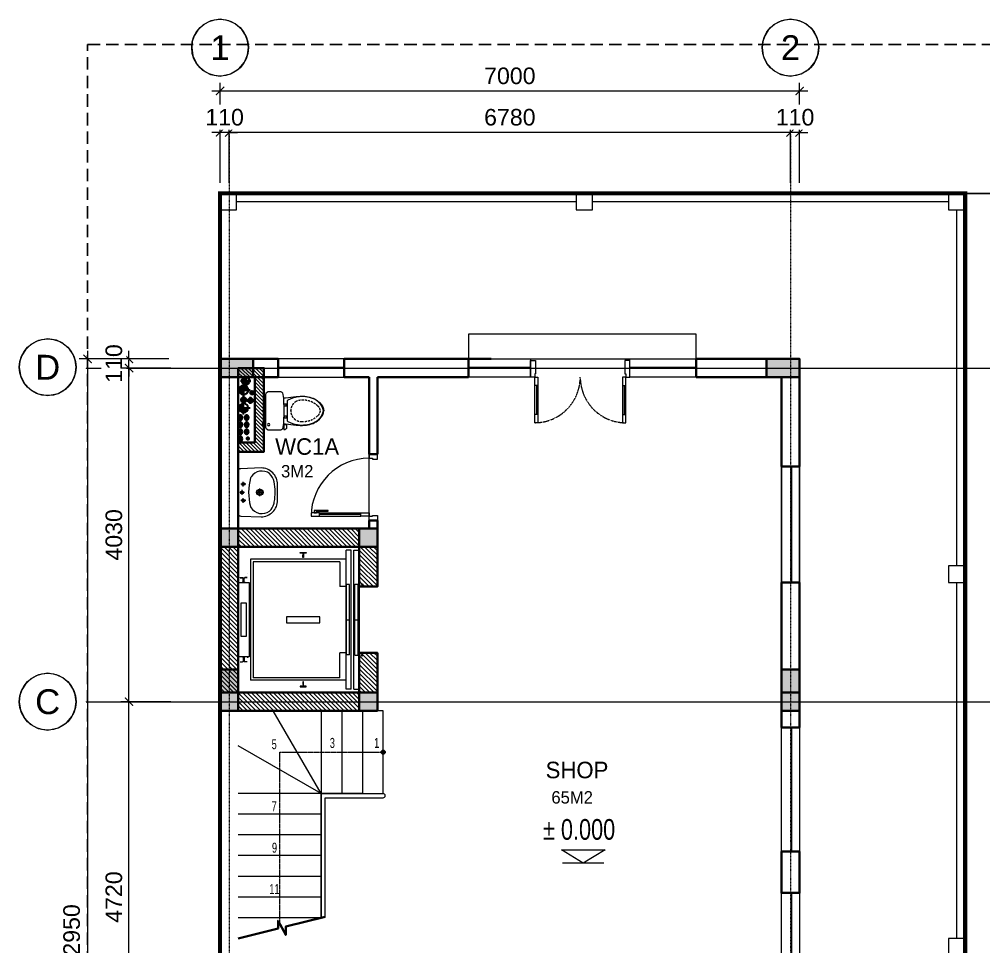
# Model space of a CAD drawing. Header units: millimetres. Extents: x -127141 to 682685, y -1234500 to 49778.
# Drawn here: x 218273 to 229921, y -96600 to -85397 of the extents above; entities that cross this region are included whole.
import ezdxf
from ezdxf.enums import TextEntityAlignment as Align

# ---------------------------------------------------------------- set-up
doc = ezdxf.new("R2010")
doc.units = ezdxf.units.MM
doc.header["$MEASUREMENT"] = 0
doc.set_wipeout_variables(frame=1)
for name, pattern in [('$AUDIT_BAD_LTYPE2', [0]), ('ACAD_ISO03W100', [30, 12, -18]), ('CENTER2', [1.125, 0.75, -0.125, 0.125, -0.125]), ('CONTINOUS', [0]), ('DASHDOT', [1, 0.5, -0.25, 0, -0.25]), ('DASHED', [0.75, 0.5, -0.25]), ('DIVIDEX22', [1.25, 0.625, -0.25, 0, -0.125, 0, -0.25]), ('HIDDEN', [0.75, 0.5, -0.25]), ('HIDDEN2', [0.1875, 0.125, -0.0625]), ('PHANTOM2', [1.25, 0.625, -0.125, 0.125, -0.125, 0.125, -0.125]), ('PHANTOM3', [1.5, 0.625, -0.125, 0.125, -0.125, 0.125, -0.125, 0.125, -0.125]), ('xref-thap C (mb tang 32-2)$0$HIDDEN', [0.375, 0.25, -0.125]), ('Xref-VCMT-BT3 - tuong bao$0$HIDDEN2', [0.1875, 0.125, -0.0625])]:
    doc.linetypes.add(name, pattern=pattern)
for name, color, linetype, lineweight in [('-CONCRETE', 1, 'Continuous', 35), ('-DOOR', 137, 'Continuous', 9), ('-FURNITURE', 46, 'Continuous', 9), ('-HATCH', 8, 'Continuous', 5), ('-KH', 143, 'Continuous', 13), ('-LINE1', 7, 'Continuous', 18), ('-LINE2', 252, 'Continuous', 9), ('-TEXT', 7, 'Continuous', 15), ('-WALL', 4, 'Continuous', 35), ('A-COT VACH', 2, 'Continuous', 35), ('A-DIM', 251, 'Continuous', 15), ('A-HATCH', 251, 'Continuous', 5), ('A-KY HIEU', 34, 'Continuous', 20), ('A-NET THAY', 125, 'Continuous', 18), ('A-TRUC', 251, 'DASHDOT', 5), ('A-TUONG', 7, 'Continuous', 35), ('Bighome_khuat', 251, 'DASHED', 5), ('N1.1-CN', 4, 'CONTINOUS', 35), ('N1.3-TN', 6, 'CENTER2', 35), ('N1.4-TP', 4, 'PHANTOM2', 35), ('N1.5-TH', 2, 'PHANTOM3', 30), ('N1.6-NM', 3, 'DIVIDEX22', 30), ('N4-OTHER1', 143, 'CONTINOUS', 15), ('TEXT25', 2, 'Continuous', 13)]:
    doc.layers.add(name, color=color, linetype=linetype, lineweight=lineweight)
for name, color, linetype in [('-RANH GIOI LO DAT', 12, 'Continuous'), ('M-CD', 40, 'ACAD_ISO03W100'), ('M-Control', 170, 'CENTER2'), ('M-RP', 140, 'Continuous')]:
    doc.layers.add(name, color=color, linetype=linetype)
doc.layers.add('LUOI GIONG', color=160, linetype='Continuous', plot=False)
doc.styles.add('1', font='arial.ttf')
doc.styles.add('A1-arial', font='arial.ttf', dxfattribs={"width": 0.8})
doc.styles.get("Standard").update_dxf_attribs({"font": 'arial.ttf'})
doc.styles.add('SVN_AVO_thuong', font='')
doc.styles.add('T1', font='', dxfattribs={"height": 200})
doc.styles.get('SVN_AVO_thuong').set_extended_font_data('SVN-Avo')
doc.styles.get('T1').set_extended_font_data('VNgeometric Light')
doc.dimstyles.new('DIM_LAYOUT A2-A3', dxfattribs={"dimscale": 0, "dimtxt": 2, "dimasz": 1, "dimexe": 1, "dimexo": 0, "dimgap": 0.8, "dimtad": 1, "dimdec": 0, "dimlfac": -1, "dimzin": 0, "dimdsep": 46, "dimtxsty": 'Standard', "dimblk": 'ARCHTICK', "dimcen": 1, "dimdle": 1, "dimclrd": 256, "dimclre": 256, "dimclrt": 7, "dimadec": 0, "dimazin": 0, "dimtfac": 1, "dimtdec": 0, "dimtix": 1, "dimtofl": 0, "dimtmove": 2, "dimatfit": 3, "dimldrblk": 'ARCHTICK', "dimfxl": 1, "dimtfill": 1, "dimtolj": 1, "dimtzin": 0, "dimarcsym": 0})

# ---------------------------------------------------------------- blocks, each defined once
blk = doc.blocks.new('X-5M-DH-2-CORE$0$A$C75E80C28')
at = {"layer": '-LINE2', "linetype": 'Continuous', "ltscale": 2}
for p, q in [((-557, -112), (-560, -112)), ((-510, -22), (-510, -51)), ((-507, -22), (-510, -22)), ((-510, -109), (-510, -79)), ((-507, -22), (-507, -51)), ((-507, -109), (-507, -79)), ((-456, -57), (-501, -57)), ((-456, -60), (-501, -60)), ((-456, -70), (-501, -70)), ((-456, -73), (-501, -73)), ((-453, -63), (-453, -67)), ((-450, -63), (-450, -67)), ((450, -63), (450, -67)), ((453, -63), (453, -67)), ((456, -57), (501, -57)), ((456, -60), (501, -60)), ((456, -70), (501, -70)), ((456, -73), (501, -73)), ((457, -112), (460, -112)), ((507, -22), (510, -22)), ((507, -22), (507, -51)), ((507, -109), (507, -79)), ((510, -22), (510, -51)), ((510, -109), (510, -79)), ((-731, -149), (731, -149)), ((-731, -1305), (-731, -149)), ((-700, -179), (700, -179)), ((-700, -1225), (-700, -179)), ((700, -1225), (700, -179)), ((731, -1305), (731, -149)), ((-700, -1225), (-400, -1225)), ((-400, -1305), (-400, -1225)), ((700, -1225), (400, -1225)), ((400, -1305), (400, -1225)), ((840, -1305), (-840, -1305)), ((-840, -1365), (-840, -1305)), ((840, -1365), (-840, -1365)), ((840, -1395), (-840, -1395)), ((-840, -1395), (-840, -1455)), ((425, -1309), (-425, -1309)), ((-425, -1343), (-425, -1309)), ((425, -1343), (-425, -1343)), ((0, -1309), (0, -1343)), ((425, -1343), (425, -1309)), ((840, -1365), (840, -1305)), ((840, -1395), (840, -1455)), ((-840, -1455), (-435, -1455)), ((-435, -1450), (-435, -1460)), ((-435, -1450), (-400, -1450)), ((-435, -1460), (-425, -1460)), ((-435, -1490), (-435, -1500)), ((-435, -1490), (-425, -1490)), ((-435, -1500), (-400, -1500)), ((-433, -1452), (-433, -1458)), ((-433, -1452), (-402, -1452)), ((-433, -1458), (-425, -1458)), ((-433, -1492), (-433, -1498)), ((-433, -1492), (-425, -1492)), ((-433, -1498), (-402, -1498)), ((430, -1406), (-430, -1406)), ((-430, -1406), (-430, -1446)), ((430, -1446), (-430, -1446)), ((-425, -1458), (-425, -1460)), ((-425, -1490), (-425, -1492)), ((-402, -1452), (-402, -1498)), ((400, -1450), (-400, -1450)), ((-400, -1450), (-400, -1500)), ((0, -1406), (0, -1446)), ((400, -1450), (400, -1500)), ((435, -1450), (400, -1450)), ((435, -1500), (400, -1500)), ((402, -1452), (402, -1498)), ((433, -1452), (402, -1452)), ((433, -1498), (402, -1498)), ((433, -1458), (425, -1458)), ((425, -1458), (425, -1460)), ((435, -1460), (425, -1460)), ((425, -1490), (425, -1492)), ((435, -1490), (425, -1490)), ((433, -1492), (425, -1492)), ((430, -1406), (430, -1446)), ((433, -1452), (433, -1458)), ((433, -1492), (433, -1498)), ((435, -1450), (435, -1460)), ((840, -1455), (435, -1455)), ((435, -1490), (435, -1500))]:
    blk.add_line(p, q, dxfattribs=at)
for points in [[(-450, 0), (-450, -130), (450, -130), (450, 0)], [(-200, -29), (200, -29), (200, -101), (-200, -101)], [(-36, -584), (36, -584), (36, -984), (-36, -984)]]:
    blk.add_lwpolyline(points, close=True, dxfattribs=at)
for points in [[(-780, -789), (-751, -789, 0.414214), (-750, -788), (-750, -784), (-750, -780, 0.414214), (-751, -779), (-780, -779, -0.256978), (-784, -782), (-798, -782, -0.414214), (-801, -779), (-804, -749, 0.414214), (-807, -746), (-812, -746), (-812, -784), (-812, -821), (-807, -821, 0.414214), (-804, -818), (-801, -789, -0.414214), (-798, -786), (-784, -786, -0.256978), (-780, -789)], [(780, -789), (751, -789, -0.414214), (750, -788), (750, -784), (750, -780, -0.414214), (751, -779), (780, -779, 0.256978), (784, -782), (798, -782, 0.414214), (801, -779), (804, -749, -0.414214), (807, -746), (812, -746), (812, -784), (812, -821), (807, -821, -0.414214), (804, -818), (801, -789, 0.414214), (798, -786), (784, -786, 0.256978), (780, -789)]]:
    blk.add_lwpolyline(points, format="xyb", dxfattribs=at)
for centre, radius, start, end in [((-501, -51), 9.4, 180, 270), ((-501, -79), 9.4, 90, 180), ((-501, -51), 6.2, 180, 270), ((-501, -79), 6.2, 90, 180), ((-456, -63), 6.2, 0, 90), ((-456, -63), 3, 0, 90), ((-456, -67), 6.2, 270, 0), ((-456, -67), 3, 270, 0), ((456, -63), 6.2, 90, 180), ((456, -67), 6.2, 180, 270), ((456, -63), 3, 90, 180), ((456, -67), 3, 180, 270), ((501, -51), 6.2, 270, 0), ((501, -51), 9.4, 270, 0), ((501, -79), 9.4, 0, 90), ((501, -79), 6.2, 0, 90)]:
    blk.add_arc(centre, radius, start, end, dxfattribs=at)
blk = doc.blocks.new('A$C5C575821')
at = {"layer": '-CONCRETE'}
h = blk.add_hatch(color=256, dxfattribs=at)
h.dxf.hatch_style = 1
h.paths.add_polyline_path([(0, 220), (0, 0), (220, 0), (220, 220)])
blk.add_lwpolyline([(0, 0), (220, 0), (220, 220), (0, 220)], close=True, dxfattribs=at)
blk = doc.blocks.new('A$C3F71457E')
at = {"layer": 'A-HATCH'}
h = blk.add_hatch(dxfattribs=at)
h.set_pattern_fill('ANSI31', color=256, scale=300)
h.paths.add_polyline_path([(200, 380), (-20, 380), (-20, -98), (18, -98), (18, -67), (12, -67), (12, -75), (10, -75), (10, -65), (20, -65), (20, -100), (200, -100)])
h.paths.add_polyline_path([(-20, 600), (-1480, 600), (-1480, 380), (-20, 380)])
h.paths.add_polyline_path([(-1480, 380), (-1700, 380), (-1700, -1380), (-1480, -1380)])
h.paths.add_polyline_path([(-20, -1380), (-1480, -1380), (-1480, -1600), (-20, -1600)])
h.paths.add_polyline_path([(200, -900), (20, -900), (20, -935), (10, -935), (10, -925), (12, -925), (12, -933), (18, -933), (18, -902), (-20, -902), (-20, -1380), (-20, -1380), (200, -1380)])
at = {"layer": '-CONCRETE'}
blk.add_lwpolyline([(-20, -100), (-20, 380), (-1480, 380), (-1480, -1380), (-20, -1380), (-20, -900), (200, -900), (200, -1600), (-1700, -1600), (-1700, 600), (200, 600), (200, -100), (-20, -100)], dxfattribs=at)
at = {"layer": '-LINE1'}
blk.add_line((-20, -900), (-20, -100), dxfattribs=at)
at = {"layer": '-WALL'}
for p in [(-1700, 380), (-20, 380), (-1700, -1600), (-20, -1600)]:
    blk.add_blockref('A$C5C575821', p, dxfattribs=at)
at = {"color": 2, "rotation": 90}
blk.add_blockref('X-5M-DH-2-CORE$0$A$C75E80C28', (-1480, -500), dxfattribs=at)
blk = doc.blocks.new('A$C18091ED7')
for p, q in [((0, -42), (0, 0)), ((146, -27), (179, -27)), ((146, -27), (146, -30)), ((146, -30), (166, -30)), ((153, -37), (146, -30)), ((152, 0), (152, -27)), ((152, 0), (179, 0)), ((153, -37), (166, -37)), ((153, -40), (153, -37)), ((153, -40), (178, -40)), ((153, -40), (178, -40)), ((153, -40), (153, -42)), ((185, -30), (166, -30)), ((178, -37), (166, -37)), ((185, -30), (178, -37)), ((178, -37), (178, -40)), ((178, -40), (178, -42)), ((179, 0), (179, -27)), ((179, -27), (185, -27)), ((185, -27), (185, -30)), ((-83, -267), (-83, -300)), ((-83, -278), (-83, -288)), ((-61, -290), (-83, -290)), ((-63, -265), (-81, -265)), ((-61, -267), (-61, -300)), ((61, -267), (61, -300)), ((61, -290), (83, -290)), ((63, -265), (81, -265)), ((83, -267), (83, -300)), ((83, -278), (83, -288)), ((165, -262), (165, -290)), ((168, -260), (228, -260)), ((168, -292), (207, -292)), ((231, -274), (231, -262))]:
    blk.add_line(p, q)
for points in [[(230, -219, -0.137407), (225, -235), (222, -241, -0.236081), (198, -255, -0.051961), (-198, -255, -0.236081), (-222, -241), (-225, -235, -0.137407), (-230, -219), (-230, -72, -0.198912), (-226, -63), (-209, -46, -0.198912), (-200, -42), (0, -42), (200, -42, -0.198912), (209, -46), (226, -63, -0.198912), (230, -72)], [(144, -619, -0.212405), (26, -734, -0.027685), (-1, -739, -0.022279), (-26, -734, -0.212405), (-144, -619, -0.142796), (-167, -428, -0.093005), (-128, -309, -0.256439), (-111, -300), (0, -300), (111, -300, -0.256439), (128, -309, -0.093005), (167, -428, -0.142796)]]:
    blk.add_lwpolyline(points, format="xyb", close=True)
at = {"linetype": 'xref-thap C (mb tang 32-2)$0$HIDDEN', "ltscale": 100}
blk.add_lwpolyline([(61, -669, -0.199031), (0, -699, -0.199031), (-61, -669, -0.218924), (-132, -478, -0.153791), (-112, -404, -0.236701), (0, -348, -0.236701), (112, -404, -0.153791), (132, -478, -0.218924)], format="xyb", close=True, dxfattribs=at)
blk.add_circle((166, -78), 13.9)
for centre, radius, start, end in [((-81, -267), 1.98, 90, 180), ((-63, -267), 1.98, 0, 90), ((63, -267), 1.98, 90, 180), ((81, -267), 1.98, 0, 90), ((168, -262), 2.47, 90, 180), ((168, -290), 2.47, 180, 270), ((207, -277), 15.5, 270, 306.4659), ((168, -225), 80.1, 306.4659, 320.3123), ((228, -274), 2.47, 320.3123, 0)]:
    blk.add_arc(centre, radius, start, end)
for points in [[(-156, -259), (-157, -267), (-164, -328), (-169, -385), (-184, -528), (-136, -679), (-50, -735), (-20, -741), (0, -744)], [(156, -259), (157, -267), (164, -328), (169, -385), (184, -528), (136, -679), (50, -735), (20, -741), (0, -744)]]:
    blk.add_open_spline(points, degree=3, knots=[130.613938, 130.613938, 130.613938, 130.613938, 152.852109, 311.129351, 417.703951, 561.383393, 697.692632, 710.812262, 710.812262, 710.812262, 710.812262])
blk = doc.blocks.new('*U122')
at = {"linetype": '$AUDIT_BAD_LTYPE2'}
for p, q in [((70, 100), (70, 600)), ((90, 600), (90, 100))]:
    blk.add_line(p, q, dxfattribs=at)
for points in [[(50, 600), (90, 600), (90, 700), (50, 700), (50, 600)], [(50, 603), (50, 100)], [(50, 100), (90, 100), (90, 0), (50, 0), (50, 100)]]:
    blk.add_lwpolyline(points)
for points in [[(118, 495), (118, 664), (90, 664), (90, 636), (113, 636), (113, 495)], [(0, 0), (50, 0), (50, -40), (60, -40), (60, -100), (0, -100)], [(800, 0), (750, 0), (750, -40), (740, -40), (740, -100), (800, -100)]]:
    blk.add_lwpolyline(points, close=True)
at = {"linetype": '$AUDIT_BAD_LTYPE2', "ltscale": 0.3}
blk.add_arc((50, 0), 700, 0, 90, dxfattribs=at)
blk = doc.blocks.new('*U715')
for p, q in [((-1110, 450), (-1150, 450)), ((-90, 450), (-50, 450)), ((-1110, 100), (-1150, 100)), ((-90, 100), (-50, 100))]:
    blk.add_line(p, q)
at = {"color": 251}
for p, q in [((-1130, 100), (-1130, 450)), ((-70, 100), (-70, 450))]:
    blk.add_line(p, q, dxfattribs=at)
for points in [[(-1150, 0), (-1110, 0), (-1110, 550), (-1150, 550)], [(-50, 0), (-90, 0), (-90, 550), (-50, 550)], [(-1200, -200), (-1140, -200), (-1140, -40), (-1150, -40), (-1150, 0), (-1200, 0)], [(0, -200), (-60, -200), (-60, -40), (-50, -40), (-50, 0), (0, 0)]]:
    blk.add_lwpolyline(points, close=True)
at = {"layer": 'Bighome_khuat', "linetype": 'Xref-VCMT-BT3 - tuong bao$0$HIDDEN2'}
for centre, start, end in [((-1150, 0), 0, 90), ((-50, 0), 90, 180)]:
    blk.add_arc(centre, 550, start, end, dxfattribs=at)
blk = doc.blocks.new('A$C4ace49fd')
for p, q in [((167, 414), (224, 414)), ((195, 383), (195, 443)), ((267, 429), (324, 429)), ((295, 398), (295, 458)), ((367, 414), (424, 414)), ((395, 383), (395, 443)), ((295, 165), (295, 264)), ((249, 215), (342, 215))]:
    blk.add_line(p, q)
for points in [[(0, 200, 0.414214), (200, 0), (390, 0, 0.414214), (590, 200), (581, 446, 0.409799), (551, 475), (39, 475, 0.403607), (9, 446)], [(177, 40, 0.090773), (424, 43, 0.149887), (521, 96, 0.430722), (482, 321, 0.080637), (470, 327, 0.127732), (125, 329, 0.074208), (114, 325, 0.443092), (69, 96, 0.13364), (154, 46, 0.033617)]]:
    blk.add_lwpolyline(points, format="xyb", close=True)
for centre, radius in [((195, 414), 17.5), ((295, 429), 17.5), ((395, 414), 17.5), ((295, 215), 37.5), ((295, 215), 22.5), ((295, 215), 22.5)]:
    blk.add_circle(centre, radius)
blk = doc.blocks.new('_ArchTick')
at = {"color": 0, "linetype": 'ByBlock', "const_width": 0.15}
blk.add_lwpolyline([(-0.5, -0.5), (0.5, 0.5)], dxfattribs=at)
blk = doc.blocks.new('*D1952')
at = {"layer": 'A-DIM', "lineweight": -2, "transparency": 16777216}
for p, q in [((-1100, -8960), (-1100, -4040)), ((-596, -4140), (-1200, -4140)), ((-596, -8860), (-1200, -8860))]:
    blk.add_line(p, q, dxfattribs=at)
at = {"layer": 'Defpoints', "color": 0, "transparency": 16777216}
for p in [(-1100, -4140), (-596, -4140, 0), (-596, -8860, 0)]:
    blk.add_point(p, dxfattribs=at)
at = {"layer": 'A-DIM', "lineweight": -2, "transparency": 16777216, "xscale": 100, "yscale": 100, "zscale": 100}
for p, rotation in [((-1100, -4140), 90), ((-1100, -8860), 270)]:
    blk.add_blockref('_ArchTick', p, dxfattribs=dict(at, rotation=rotation))
at = {"layer": 'A-DIM', "color": 7, "transparency": 16777216, "insert": (-1282, -6500), "char_height": 200, "attachment_point": 5, "rotation": 90, "bg_fill": 3, "box_fill_scale": 1.25, "bg_fill_color": 256, "bg_fill_true_color": 13158600, "bg_fill_transparency": 0}
blk.add_mtext('\\A1;4720', dxfattribs=at)
blk = doc.blocks.new('*D1955')
at = {"layer": 'A-DIM', "lineweight": -2, "transparency": 16777216}
for p, q in [((0, 2628), (0, 3337)), ((7000, 2628), (7000, 3337)), ((7100, 3237), (-100, 3237))]:
    blk.add_line(p, q, dxfattribs=at)
at = {"layer": 'Defpoints', "color": 0, "transparency": 16777216}
for p in [(0, 3237), (0, 2628, 0), (7000, 2628, 0)]:
    blk.add_point(p, dxfattribs=at)
at = {"layer": 'A-DIM', "lineweight": -2, "transparency": 16777216, "xscale": 100, "yscale": 100, "zscale": 100, "rotation": 180}
blk.add_blockref('_ArchTick', (0, 3237), dxfattribs=at)
at = {"layer": 'A-DIM', "lineweight": -2, "transparency": 16777216, "xscale": 100, "yscale": 100, "zscale": 100}
blk.add_blockref('_ArchTick', (7000, 3237), dxfattribs=at)
at = {"layer": 'A-DIM', "color": 7, "transparency": 16777216, "insert": (3500, 3419), "char_height": 200, "attachment_point": 5, "bg_fill": 3, "box_fill_scale": 1.25, "bg_fill_color": 256, "bg_fill_true_color": 13158600, "bg_fill_transparency": 0}
blk.add_mtext('\\A1;7000', dxfattribs=at)
blk = doc.blocks.new('*D1956')
at = {"layer": 'A-DIM', "lineweight": -2, "transparency": 16777216}
for p, q in [((-1100, 0), (-1100, 100)), ((-620, 0), (-1200, 0)), ((-620, -110), (-1200, -110)), ((-1100, -110), (-1100, -210))]:
    blk.add_line(p, q, dxfattribs=at)
at = {"layer": 'Defpoints', "color": 0, "transparency": 16777216}
for p in [(-620, 0), (-620, -110)]:
    blk.add_point(p, dxfattribs=at)
at = {"layer": 'A-DIM', "lineweight": -2, "transparency": 16777216, "xscale": 100, "yscale": 100, "zscale": 100}
for p, rotation in [((-1100, 0), 270), ((-1100, -110), 90)]:
    blk.add_blockref('_ArchTick', p, dxfattribs=dict(at, rotation=rotation))
at = {"layer": 'A-DIM', "color": 7, "transparency": 16777216, "insert": (-1282, -55), "char_height": 200, "attachment_point": 5, "rotation": 90, "bg_fill": 3, "box_fill_scale": 1.25, "bg_fill_color": 256, "bg_fill_true_color": 13158600, "bg_fill_transparency": 0}
blk.add_mtext('\\A1;110', dxfattribs=at)
at = {"layer": 'Defpoints', "color": 0, "transparency": 16777216}
blk.add_point((-1100, -110), dxfattribs=at)
blk = doc.blocks.new('*D1958')
at = {"layer": 'A-DIM', "lineweight": -2, "transparency": 16777216}
for p, q in [((-1600, 100), (-1600, -13050)), ((-620, 0), (-1700, 0)), ((-620, -12950), (-1700, -12950))]:
    blk.add_line(p, q, dxfattribs=at)
at = {"layer": 'Defpoints', "color": 0, "transparency": 16777216}
for p in [(-620, 0), (-1600, -12950), (-620, -12950, 0)]:
    blk.add_point(p, dxfattribs=at)
at = {"layer": 'A-DIM', "lineweight": -2, "transparency": 16777216, "xscale": 100, "yscale": 100, "zscale": 100}
for p, rotation in [((-1600, 0), 90), ((-1600, -12950), 270)]:
    blk.add_blockref('_ArchTick', p, dxfattribs=dict(at, rotation=rotation))
at = {"layer": 'A-DIM', "color": 7, "transparency": 16777216, "insert": (-1792, -6975), "char_height": 200, "attachment_point": 5, "rotation": 90, "bg_fill": 3, "box_fill_scale": 1.25, "bg_fill_color": 256, "bg_fill_true_color": 13158600, "bg_fill_transparency": 0}
blk.add_mtext('\\A1;12950', dxfattribs=at)
blk = doc.blocks.new('*D1961')
at = {"layer": 'A-DIM', "lineweight": -2, "transparency": 16777216}
for p, q in [((110, 2128), (110, 2837)), ((6890, 2128), (6890, 2837)), ((6990, 2737), (10, 2737))]:
    blk.add_line(p, q, dxfattribs=at)
at = {"layer": 'Defpoints', "color": 0, "transparency": 16777216}
for p in [(110, 2737), (110, 2128, 0), (6890, 2128, 0)]:
    blk.add_point(p, dxfattribs=at)
at = {"layer": 'A-DIM', "lineweight": -2, "transparency": 16777216, "xscale": 100, "yscale": 100, "zscale": 100, "rotation": 180}
blk.add_blockref('_ArchTick', (110, 2737), dxfattribs=at)
at = {"layer": 'A-DIM', "lineweight": -2, "transparency": 16777216, "xscale": 100, "yscale": 100, "zscale": 100}
blk.add_blockref('_ArchTick', (6890, 2737), dxfattribs=at)
at = {"layer": 'A-DIM', "color": 7, "transparency": 16777216, "insert": (3500, 2919), "char_height": 200, "attachment_point": 5, "bg_fill": 3, "box_fill_scale": 1.25, "bg_fill_color": 256, "bg_fill_true_color": 13158600, "bg_fill_transparency": 0}
blk.add_mtext('\\A1;6780', dxfattribs=at)
blk = doc.blocks.new('*D1962')
at = {"layer": 'A-DIM', "lineweight": -2, "transparency": 16777216}
for p, q in [((0, 2128), (0, 2837)), ((110, 2128), (110, 2837)), ((0, 2737), (-100, 2737)), ((110, 2737), (210, 2737))]:
    blk.add_line(p, q, dxfattribs=at)
at = {"layer": 'Defpoints', "color": 0, "transparency": 16777216}
for p in [(0, 2128), (110, 2128, 0)]:
    blk.add_point(p, dxfattribs=at)
at = {"layer": 'A-DIM', "lineweight": -2, "transparency": 16777216, "xscale": 100, "yscale": 100, "zscale": 100}
blk.add_blockref('_ArchTick', (0, 2737), dxfattribs=at)
at = {"layer": 'A-DIM', "lineweight": -2, "transparency": 16777216, "xscale": 100, "yscale": 100, "zscale": 100, "rotation": 180}
blk.add_blockref('_ArchTick', (110, 2737), dxfattribs=at)
at = {"layer": 'A-DIM', "color": 7, "transparency": 16777216, "insert": (55, 2919), "char_height": 200, "attachment_point": 5, "bg_fill": 3, "box_fill_scale": 1.25, "bg_fill_color": 256, "bg_fill_true_color": 13158600, "bg_fill_transparency": 0}
blk.add_mtext('\\A1;110', dxfattribs=at)
at = {"layer": 'Defpoints', "color": 0, "transparency": 16777216}
blk.add_point((0, 2737), dxfattribs=at)
blk = doc.blocks.new('*D1963')
at = {"layer": 'A-DIM', "lineweight": -2, "transparency": 16777216}
for p, q in [((6890, 2128), (6890, 2837)), ((7000, 2128), (7000, 2837)), ((6890, 2737), (6790, 2737)), ((7000, 2737), (7100, 2737))]:
    blk.add_line(p, q, dxfattribs=at)
at = {"layer": 'Defpoints', "color": 0, "transparency": 16777216}
for p in [(6890, 2128), (7000, 2128, 0)]:
    blk.add_point(p, dxfattribs=at)
at = {"layer": 'A-DIM', "lineweight": -2, "transparency": 16777216, "xscale": 100, "yscale": 100, "zscale": 100}
blk.add_blockref('_ArchTick', (6890, 2737), dxfattribs=at)
at = {"layer": 'A-DIM', "lineweight": -2, "transparency": 16777216, "xscale": 100, "yscale": 100, "zscale": 100, "rotation": 180}
blk.add_blockref('_ArchTick', (7000, 2737), dxfattribs=at)
at = {"layer": 'A-DIM', "color": 7, "transparency": 16777216, "insert": (6945, 2919), "char_height": 200, "attachment_point": 5, "bg_fill": 3, "box_fill_scale": 1.25, "bg_fill_color": 256, "bg_fill_true_color": 13158600, "bg_fill_transparency": 0}
blk.add_mtext('\\A1;110', dxfattribs=at)
at = {"layer": 'Defpoints', "color": 0, "transparency": 16777216}
blk.add_point((6890, 2737), dxfattribs=at)
blk = doc.blocks.new('*D1966')
at = {"layer": 'A-DIM', "lineweight": -2, "transparency": 16777216}
for p, q in [((-596, -110), (-1200, -110)), ((-1100, -4240), (-1100, -10)), ((-596, -4140), (-1200, -4140))]:
    blk.add_line(p, q, dxfattribs=at)
at = {"layer": 'Defpoints', "color": 0, "transparency": 16777216}
for p in [(-1100, -110), (-596, -110, 0), (-596, -4140, 0)]:
    blk.add_point(p, dxfattribs=at)
at = {"layer": 'A-DIM', "lineweight": -2, "transparency": 16777216, "xscale": 100, "yscale": 100, "zscale": 100}
for p, rotation in [((-1100, -110), 90), ((-1100, -4140), 270)]:
    blk.add_blockref('_ArchTick', p, dxfattribs=dict(at, rotation=rotation))
at = {"layer": 'A-DIM', "color": 7, "transparency": 16777216, "insert": (-1282, -2125), "char_height": 200, "attachment_point": 5, "rotation": 90, "bg_fill": 3, "box_fill_scale": 1.25, "bg_fill_color": 256, "bg_fill_true_color": 13158600, "bg_fill_transparency": 0}
blk.add_mtext('\\A1;4030', dxfattribs=at)
blk = doc.blocks.new('Tag - Metric')
blk.add_lwpolyline([(0, 3.44), (-1.1, 3.26), (-2.06, 2.76), (-2.71, 2.12), (-3.13, 1.43), (-3.37, 0.73), (-3.44, 0), (-3.3, -0.99), (-2.83, -1.96), (-2.11, -2.72), (-1.16, -3.24), (0, -3.44), (1.28, -3.19), (2.29, -2.57), (2.96, -1.75), (3.33, -0.88), (3.44, 0), (3.34, 0.84), (3.08, 1.53), (2.65, 2.2), (1.84, 2.91), (1.07, 3.27), (0, 3.44)], close=True)
blk.add_circle((0, 0), 3.44)
at = {"style": 'A1-arial', "flags": 8}
blk.add_attdef('1', text='', height=3, dxfattribs=at).set_placement((0, 0), align=Align.MIDDLE_CENTER)
blk = doc.blocks.new('cot 220')
at = {"layer": 'A-COT VACH'}
h = blk.add_hatch(color=251, dxfattribs=at)
h.dxf.hatch_style = 1
h.paths.add_polyline_path([(110, 110), (-110, 110), (-110, -110), (110, -110)])
blk.add_lwpolyline([(-110, -110), (110, -110), (110, 110), (-110, 110)], close=True, dxfattribs=at)
blk = doc.blocks.new('N-ONGDUNG')
at = {"layer": 'N4-OTHER1', "ltscale": 10}
h = blk.add_hatch(dxfattribs=at)
h.set_pattern_fill('ANSI31', color=256, scale=36, angle=-90, style=0)
h.set_pattern_definition([(315, (39548.85, 159241.4585), (3.18198052, 3.18198052), [])])
h.paths.add_polyline_path([(0, 45, -0.414214), (45, 0), (0, 0)])
h.paths.add_polyline_path([(-45, 0, -0.414214), (0, 45), (0, 0, 1)])
h.paths.add_polyline_path([(0, 0), (45, 0, -1)])
at = {"linetype": 'Continuous', "ltscale": 10}
for p, q in [((63, 0), (-63, 0)), ((0, 63), (0, -63))]:
    blk.add_line(p, q, dxfattribs=at)
blk.add_circle((0, 0), 45, dxfattribs=at)
for centre, start, end in [((-22.5, 0), 0, 180), ((22.5, 0), 180, 0)]:
    blk.add_arc(centre, 22.5, start, end, dxfattribs=at)
blk = doc.blocks.new('$cc')
h = blk.add_hatch()
h.set_pattern_fill('_USER', color=8, scale=0.05, angle=45, style=0, pattern_type=0)
h.set_pattern_definition([(45, (-200956.024176, 465343.044346), (-0.0353553390593, 0.0353553390593), [])])
edge = h.paths.add_edge_path()
edge.add_arc((-0.19, -0.25), 0.313, -53.1301, 53.1301, ccw=False)
edge.add_arc((0, 0), 0.5, 90, 270, ccw=False)
edge.add_arc((0.19, 0.25), 0.312, 126.8699, 233.1301)
at = {"color": 8}
blk.add_lwpolyline([(0, 0, -0.5), (0, -0.5, -1), (0, 0.5, 0.5), (0, 0, 0.333333), (0, 0, 0.333333)], format="xyb", dxfattribs=at)
blk.add_circle((0, 0), 0.5)
blk = doc.blocks.new('A$C9810a9bf')
at = {"layer": 'M-RP', "ltscale": 200}
for centre, radius in [((-14.75, 0), 14.75), ((-14.75, 0), 4.75), ((17.95, 0), 17.95), ((17.95, 0), 7.95)]:
    blk.add_circle(centre, radius, dxfattribs=at)
blk.add_ellipse((3.2, 0), major_axis=(-32.7, 0), ratio=0.75611402, dxfattribs=at)
at = {"layer": 'M-RP', "ltscale": 200, "xscale": 9.5, "yscale": 9.5, "zscale": 9.5, "rotation": 180}
blk.add_blockref('$cc', (-14.75, 0), dxfattribs=at)
at = {"layer": 'M-RP', "ltscale": 200, "xscale": 15.9, "yscale": 15.9, "zscale": 15.9}
blk.add_blockref('$cc', (17.95, 0), dxfattribs=at)
blk = doc.blocks.new('A$Caa2107e4')
at = {"layer": 'M-Control', "ltscale": 0.03}
for centre, radius in [((-14.75, 0), 14.75), ((-14.75, 0), 4.75), ((17.95, 0), 17.95), ((17.95, 0), 7.95)]:
    blk.add_circle(centre, radius, dxfattribs=at)
blk.add_ellipse((3.2, 0), major_axis=(-32.7, 0), ratio=0.75611402, dxfattribs=at)
at = {"layer": 'M-Control', "ltscale": 0.03, "xscale": 9.5, "yscale": 9.5, "zscale": 9.5, "rotation": 180}
blk.add_blockref('$cc', (-14.75, 0), dxfattribs=at)
at = {"layer": 'M-Control', "ltscale": 0.03, "xscale": 15.9, "yscale": 15.9, "zscale": 15.9}
blk.add_blockref('$cc', (17.95, 0), dxfattribs=at)
blk = doc.blocks.new('A$Cddca1029')
at = {"layer": 'A-HATCH'}
h = blk.add_hatch(dxfattribs=at)
h.set_pattern_fill('ANSI31', color=256, scale=250, angle=180)
h.set_pattern_definition([(225, (850724.535, -721488), (22.0970869, -22.0970869), [])])
h.paths.add_polyline_path([(900, 12), (1010, 12), (1010, 322), (0, 322), (0, 12), (110, 12), (110, 212), (900, 212)])
at = {"layer": 'A-NET THAY'}
blk.add_line((110, 12), (900, 12, 0), dxfattribs=at)
at = {"layer": 'A-TUONG'}
for points in [[(900, 12), (1010, 12), (1010, 322), (0, 322), (0, 12), (110, 12), (110, 212), (900, 212), (900, 12)], [(110, 12), (900, 12)]]:
    blk.add_lwpolyline(points, dxfattribs=at)
at = {"layer": 'M-CD', "xscale": 34, "yscale": 34, "zscale": 34, "rotation": 270}
blk.add_blockref('$cc', (851, 128), dxfattribs=at)
at = {"layer": 'M-RP', "ltscale": 200}
for name, p in [('A$C9810a9bf', (595, 113)), ('A$Caa2107e4', (595, 113)), ('A$C9810a9bf', (680, 113)), ('A$Caa2107e4', (680, 113)), ('A$C9810a9bf', (766, 113)), ('A$Caa2107e4', (766, 113)), ('A$C9810a9bf', (595, 38)), ('A$Caa2107e4', (595, 38)), ('A$C9810a9bf', (680, 38)), ('A$Caa2107e4', (680, 38)), ('A$C9810a9bf', (766, 38)), ('A$Caa2107e4', (766, 38)), ('A$C9810a9bf', (851, 38)), ('A$Caa2107e4', (851, 38))]:
    blk.add_blockref(name, p, dxfattribs=at)
at = {"layer": 'N1.1-CN', "xscale": 0.4444444444444459, "yscale": 0.4444444444444459, "zscale": 0.4444444444444459}
blk.add_blockref('N-ONGDUNG', (299, 177), dxfattribs=at)
at = {"layer": 'N1.3-TN', "xscale": -1, "rotation": 180}
blk.add_blockref('N-ONGDUNG', (155, 102), dxfattribs=at)
at = {"layer": 'N1.4-TP', "xscale": 1.222222222222223, "yscale": 1.222222222222223, "zscale": 1.222222222222223, "rotation": 180}
blk.add_blockref('N-ONGDUNG', (266, 77), dxfattribs=at)
at = {"layer": 'N1.5-TH', "xscale": 0.6666666666666681, "yscale": 0.6666666666666681, "zscale": 0.6666666666666681}
for p in [(385, 77), (391, 159)]:
    blk.add_blockref('N-ONGDUNG', p, dxfattribs=at)
at = {"layer": 'N1.6-NM', "xscale": -1.222222222222223, "yscale": 1.222222222222223, "zscale": 1.222222222222223, "rotation": 180}
blk.add_blockref('N-ONGDUNG', (482, 77), dxfattribs=at)
blk = doc.blocks.new('HE COT A3.1')
at = {"layer": 'A-COT VACH'}
h = blk.add_hatch(color=251, dxfattribs=at)
h.dxf.hatch_style = 1
h.paths.add_polyline_path([(0, -220), (400, -220), (400, 0), (0, 0)])
h = blk.add_hatch(color=251, dxfattribs=at)
h.dxf.hatch_style = 1
h.paths.add_polyline_path([(6600, -220), (7000, -220), (7000, 0), (6600, 0)])
h = blk.add_hatch(color=251, dxfattribs=at)
h.dxf.hatch_style = 1
h.paths.add_polyline_path([(0, -4250), (220, -4250), (220, -3750), (0, -3750)])
h = blk.add_hatch(color=251, dxfattribs=at)
h.dxf.hatch_style = 1
h.paths.add_polyline_path([(6780, -4250), (7000, -4250), (7000, -3750), (6780, -3750)])
for points in [[(400, -220), (0, -220), (0, 0), (400, 0)], [(7000, -220), (6600, -220), (6600, 0), (7000, 0)], [(0, -4250), (0, -3750), (220, -3750), (220, -4250)], [(6780, -4250), (6780, -3750), (7000, -3750), (7000, -4250)]]:
    blk.add_lwpolyline(points, close=True, dxfattribs=at)
at = {"layer": 'A-TRUC', "ltscale": 3}
for p, q in [((-1624.7, -110, 0), (10995.9, -110, 0)), ((-1579.2, -110, 0), (10836.6, -110, 0))]:
    blk.add_line(p, q, dxfattribs=at)
at = {"layer": 'A-TRUC', "ltscale": 3, "elevation": 0}
blk.add_lwpolyline([(6890, 2713.5), (6890, -18216.5)], dxfattribs=at)
at = {"layer": 'A-COT VACH', "xscale": -1}
blk.add_blockref('cot 220', (110, -2160, 0), dxfattribs=at)
at = {"layer": 'A-COT VACH'}
for p in [(1790.1, -2160, 0), (1790.1, -4140, 0)]:
    blk.add_blockref('cot 220', p, dxfattribs=at)
at = {"layer": 'A-KY HIEU'}
ref = blk.add_blockref('Tag - Metric', (-2082, -100, 0), dxfattribs=dict(at, xscale=99.58625416537795, yscale=99.58625416537795, zscale=99.58625416537795))
ref.add_attrib('DETAIL#', 'D', dxfattribs={"layer": '0', "height": 300, "style": 'A1-arial'}).set_placement((-2082, -100, 0), align=Align.MIDDLE_CENTER)
ref = blk.add_blockref('Tag - Metric', (-2082, -4140, 0), dxfattribs=dict(at, xscale=99.58625416537795, yscale=99.58625416537795, zscale=99.58625416537795))
ref.add_attrib('DETAIL#', 'C', dxfattribs={"layer": '0', "height": 300, "style": 'A1-arial'}).set_placement((-2082, -4140, 0), align=Align.MIDDLE_CENTER)
at = {"layer": 'A-DIM'}
dim = blk.add_linear_dim(base=(-1100, -4140, 0), p1=(-595.7, -8860, 0), p2=(-595.7, -4140, 0), angle=270, dimstyle='DIM_LAYOUT A2-A3', override={"dimscale": 100}, dxfattribs=at)
dim.commit()
dim.dimension.update_dxf_attribs({"geometry": '*D1952', "text_midpoint": (-1282.1, -6500, 0)})
for base, p1, p2, angle, picture, middle in [((0, 3237.2, 0), (7000, 2627.5, 0), (0, 2627.5, 0), 180, '*D1955', (3500, 3419.3, 0)), ((-1100, -110, 0), (-619.7, 0, 0), (-619.7, -110, 0), 90, '*D1956', (-1282.1, -55, 0))]:
    dim = blk.add_linear_dim(base=base, p1=p1, p2=p2, angle=angle, dimstyle='DIM_LAYOUT A2-A3', override={"dimscale": 100}, dxfattribs=at)
    dim.commit()
    dim.dimension.update_dxf_attribs({"geometry": picture, "text_midpoint": middle})
dim = blk.add_linear_dim(base=(110, 2737.2, 0), p1=(6890, 2127.5, 0), p2=(110, 2127.5, 0), angle=180, dimstyle='DIM_LAYOUT A2-A3', override={"dimscale": 100}, dxfattribs=at)
dim.commit()
dim.dimension.update_dxf_attribs({"geometry": '*D1961', "text_midpoint": (3500, 2919.3, 0)})
dim = blk.add_linear_dim(base=(-1600, -12949.8, 0), p1=(-619.7, 0, 0), p2=(-619.7, -12949.8, 0), angle=90, dimstyle='DIM_LAYOUT A2-A3', override={"dimscale": 100}, dxfattribs=at)
dim.commit()
dim.dimension.update_dxf_attribs({"geometry": '*D1958', "text_midpoint": (-1792.3, -6975.1, 0), "dimtype": 160})
for base, p1, p2, angle, picture, middle in [((0, 2737.2, 0), (110, 2127.5, 0), (0, 2127.5, 0), 180, '*D1962', (55, 2919.3, 0)), ((6890, 2737.2, 0), (7000, 2127.5, 0), (6890, 2127.5, 0), 180, '*D1963', (6945, 2919.3, 0)), ((-1100, -110, 0), (-595.7, -4140, 0), (-595.7, -110, 0), 270, '*D1966', (-1282.2, -2125, 0))]:
    dim = blk.add_linear_dim(base=base, p1=p1, p2=p2, angle=angle, dimstyle='DIM_LAYOUT A2-A3', override={"dimscale": 100}, dxfattribs=at)
    dim.commit()
    dim.dimension.update_dxf_attribs({"geometry": picture, "text_midpoint": middle})
at = {"layer": 'A-TRUC', "ltscale": 3}
for p, q in [((-1624.7, -4140, 0), (10995.9, -4140, 0)), ((-1579.2, -4140, 0), (10836.6, -4140, 0))]:
    blk.add_line(p, q, dxfattribs=at)
at = {"layer": 'A-TRUC', "ltscale": 3, "elevation": 0}
blk.add_lwpolyline([(110, 2713.5), (110, -18216.5)], dxfattribs=at)
at = {"layer": 'Defpoints', "color": 1, "linetype": 'HIDDEN', "ltscale": 300, "elevation": 0}
blk.add_lwpolyline([(-1600, 3800), (10800, 3800), (10800, -17202.8), (-1600, -17202.8)], close=True, dxfattribs=at)
at = {"layer": 'A-KY HIEU'}
ref = blk.add_blockref('Tag - Metric', (0, 3760.5, 0), dxfattribs=dict(at, xscale=99.58625416537795, yscale=99.58625416537795, zscale=99.58625416537795))
ref.add_attrib('DETAIL#', '1', dxfattribs={"layer": '0', "height": 300, "style": 'A1-arial'}).set_placement((0, 3760.5, 0), align=Align.MIDDLE_CENTER)
ref = blk.add_blockref('Tag - Metric', (6890, 3760.5, 0), dxfattribs=dict(at, xscale=99.58625416537795, yscale=99.58625416537795, zscale=99.58625416537795))
ref.add_attrib('DETAIL#', '2', dxfattribs={"layer": '0', "height": 300, "style": 'A1-arial'}).set_placement((6890, 3760.5, 0), align=Align.MIDDLE_CENTER)

msp = doc.modelspace()

# ---------------------------------------------------------------- hatches: boundary and pattern name
at = {"layer": '-HATCH', "true_color": 0x8c8896}
h = msp.add_hatch(color=252, dxfattribs=at)
h.dxf.hatch_style = 1
edge = h.paths.add_edge_path()
edge.add_arc((222667.5, -94250), 24.6, 0, 360)

# ---------------------------------------------------------------- linework, layer by layer
at = {"layer": '-DOOR'}
for p, q in [((223697.5, -89500.1), (226447.5, -89500.1)), ((227477.6, -92200), (227477.6, -90800)), ((227477.8, -90800), (227477.8, -92200)), ((227597.6, -92200), (227597.6, -90800)), ((227597.7, -90800), (227597.7, -92200)), ((227697.6, -90800), (227697.6, -92200)), ((227697.6, -92200), (227697.6, -90800)), ((227598, -93950), (227597.9, -95450.3)), ((227478.3, -95950), (227478.3, -95450)), ((227697.9, -95950), (227697.9, -95450)), ((227597.8, -95950.3), (227597.6, -97450))]:
    msp.add_line(p, q, dxfattribs=at)
for points in [[(222197.5, -89500), (221397.5, -89500), (221397.5, -89720), (222197.5, -89720)], [(223697.5, -89500.1), (224447.5, -89500.1), (224447.5, -89720.1), (223697.5, -89720.1)], [(225647.5, -89500.1), (226447.5, -89500.1), (226447.5, -89720.1), (225647.5, -89720.1)], [(227478, -97450), (227477.8, -93950), (227697.8, -93950), (227698, -97450)]]:
    msp.add_lwpolyline(points, close=True, dxfattribs=at)
for points in [[(221397.5, -89600), (222197.5, -89600)], [(223697.5, -89600.1), (224447.5, -89600.1)], [(225647.5, -89600.1), (226447.5, -89600.1)]]:
    msp.add_lwpolyline(points, dxfattribs=at)
at = {"layer": '-KH'}
msp.add_line((225331.9, -95589.9), (224835, -95589.9), dxfattribs=at)
msp.add_line((225331.9, -95589.9), (224835, -95589.9), dxfattribs=at)
at = {"layer": '-KH', "linetype": 'HIDDEN2', "ltscale": 5}
msp.add_lwpolyline([(221417.5, -96322.4), (221417.5, -94250), (222642.8, -94250)], dxfattribs=at)
at = {"layer": '-KH'}
msp.add_lwpolyline([(224820, -95430.9), (225346.9, -95430.9), (225083.4, -95589.9)], close=True, dxfattribs=at)
msp.add_lwpolyline([(224820, -95430.9), (225346.9, -95430.9), (225083.4, -95589.9)], close=True, dxfattribs=at)
msp.add_circle((222667.5, -94250), 24.6, dxfattribs=at)
msp.add_solid([(225083.4, -95589.9), (225083.4, -95430.9), (224820, -95430.9), (225083.4, -95589.9)], dxfattribs=at)
msp.add_solid([(225083.4, -95589.9), (225083.4, -95430.9), (224820, -95430.9), (225083.4, -95589.9)], dxfattribs=at)
at = {"layer": '-LINE1'}
for p, q in [((221917.5, -94750), (221340.1, -93750)), ((221917.5, -93750), (221917.5, -96250)), ((222167.5, -93750), (222167.5, -94750)), ((222417.5, -93750), (222417.5, -94750)), ((222667.5, -93750), (222597.6, -93750)), ((222667.5, -94750), (222667.5, -93750)), ((221917.5, -94750), (220917.5, -94172.7)), ((222417.5, -94750), (220917.5, -94750)), ((221917.5, -96250), (221917.5, -94750)), ((221917.5, -94750), (222667.5, -94750)), ((221967.5, -96237.5), (221967.5, -94800)), ((221967.5, -94800), (222667.5, -94800)), ((221917.5, -95000), (220917.5, -95000)), ((221917.5, -95250), (220917.5, -95250)), ((221917.5, -95500), (220917.5, -95500)), ((221917.5, -95750), (220917.5, -95750)), ((221917.5, -96000), (220917.5, -96000)), ((221917.5, -96250), (220917.5, -96250))]:
    msp.add_line(p, q, dxfattribs=at)
at = {"layer": '-LINE1', "ltscale": 10}
for points in [[(220697.5, -87700), (220897.5, -87700), (220897.5, -87500), (220697.5, -87500)], [(224997.5, -87700), (225197.5, -87700), (225197.5, -87500), (224997.5, -87500)], [(229497.5, -87700), (229697.5, -87700), (229697.5, -87500), (229497.5, -87500)], [(229497.5, -92200), (229697.5, -92200), (229697.5, -92000), (229497.5, -92000)], [(229497.5, -96700), (229697.5, -96700), (229697.5, -96500), (229497.5, -96500)]]:
    msp.add_lwpolyline(points, close=True, dxfattribs=at)
at = {"layer": '-LINE1'}
for points in [[(224997.5, -87600), (220897.5, -87600)], [(229497.5, -87600), (225197.5, -87600)], [(229597.5, -92000), (229597.5, -87700)], [(226447.5, -89500.1), (226447.5, -89200.1), (223697.5, -89200.1), (223697.5, -89500)], [(229597.5, -96500), (229597.5, -92200)]]:
    msp.add_lwpolyline(points, dxfattribs=at)
msp.add_arc((222667.5, -94775), 25, 270, 90, dxfattribs=at)
at = {"layer": '-LINE2'}
msp.add_line((222497.6, -91450), (222497.2, -90650), dxfattribs=at)
at = {"layer": '-RANH GIOI LO DAT', "linetype": 'HIDDEN', "ltscale": 10, "const_width": 50}
msp.add_lwpolyline([(220697.5, -87500), (220697.5, -105070.9), (229697.5, -105495.9), (229697.5, -87500)], close=True, dxfattribs=at)
at = {"layer": '-WALL'}
for p, q in [((220697.5, -89500), (220697.5, -102647.9, 0)), ((221397.5, -89500), (220697.5, -89500)), ((221397.5, -89500), (221397.5, -89720)), ((223972.5, -89500.1), (222197.5, -89500)), ((222197.5, -89500), (222197.5, -89720)), ((223697.5, -89720), (223697.5, -89500)), ((227697.5, -89500), (226447.5, -89500.1)), ((226447.5, -89500.1), (226447.5, -89720.1)), ((227697.5, -90800), (227697.5, -89500)), ((221397.5, -89720), (220897.5, -89720)), ((220917.6, -89700), (220917.6, -91550)), ((222497.6, -89720), (222197.5, -89720)), ((222497.6, -90650), (222497.6, -89720)), ((223697.5, -89720), (222597.6, -89720)), ((222597.6, -90650), (222597.6, -89720)), ((227477.5, -89720), (226447.5, -89720.2)), ((227477.5, -90800), (227477.5, -89720)), ((222497.6, -90650), (222597.6, -90650)), ((227697.5, -90800), (227477.5, -90800)), ((222497.6, -91550), (222497.6, -91450)), ((222497.6, -91450), (222597.6, -91450)), ((222597.6, -91550), (222597.6, -91450)), ((227477.7, -92200), (227477.5, -93950)), ((227697.7, -92200), (227477.7, -92200)), ((227697.7, -92200), (227697.5, -93950)), ((227697.5, -93950), (227477.5, -93950)), ((227478.2, -93950), (227697.8, -93950))]:
    msp.add_line(p, q, dxfattribs=at)
at = {"layer": '-WALL', "color": 250}
for p, q in [((227477.5, -95450.3), (227697.5, -95450.3)), ((227477.5, -95950.3), (227697.5, -95950.3))]:
    msp.add_line(p, q, dxfattribs=at)
at = {"layer": '-WALL'}
msp.add_lwpolyline([(227697.5, -95450.3), (227477.5, -95450.3), (227477.5, -95950.3), (227697.5, -95950.3)], close=True, dxfattribs=at)
msp.add_lwpolyline([(221967.5, -96237.5), (221491.2, -96356.6), (221491.2, -96457.9), (221397.8, -96286.2), (221397.8, -96379.9), (220917.5, -96500)], dxfattribs=at)
at = {"layer": 'LUOI GIONG'}
msp.add_lwpolyline([(220697.5, -112500), (245697.5, -112500), (245697.5, -87500), (220697.5, -87500)], close=True, dxfattribs=at)

# ---------------------------------------------------------------- block references
at = {"layer": '-DOOR'}
for name, p, rotation in [('*U715', (224447.5, -89720.1), 180), ('*U122', (222497.6, -91450), 90.0000000100494)]:
    msp.add_blockref(name, p, dxfattribs=dict(at, rotation=rotation))
at = {"layer": '-FURNITURE', "xscale": -1, "rotation": 90}
msp.add_blockref('A$C18091ED7', (221206.3, -90126.4), dxfattribs=at)
at = {"layer": '-FURNITURE', "rotation": 90.00000000000004}
msp.add_blockref('A$C4ace49fd', (221392.6, -91406.4), dxfattribs=at)
at = {"layer": '-WALL', "xscale": -1, "rotation": 180}
msp.add_blockref('A$C3F71457E', (222397.6, -93150), dxfattribs=at)
at = {"layer": '-WALL', "xscale": -1}
msp.add_blockref('A$C5C575821', (227697.5, -93750), dxfattribs=at)

# ---------------------------------------------------------------- texts
at = {"layer": '-TEXT', "style": '1', "width": 0.75}
msp.add_text('%%P 0.000', height=250, dxfattribs=at).set_placement((224598, -95307.9))
at = {"layer": 'Defpoints', "style": 'T1', "width": 0.7}
for s, p in [('5', (221319.9, -94213.7)), ('3', (222022.5, -94198)), ('1', (222558.5, -94198)), ('7', (221319.9, -94963.7)), ('9', (221323.9, -95463.7)), ('11', (221291.9, -95963.7))]:
    msp.add_text(s, height=120, rotation=0, dxfattribs=at).set_placement(p)
at = {"layer": 'TEXT25'}
for s, height, style, p in [('WC1A', 200, 'SVN_AVO_thuong', (221363, -90658)), ('3M2', 150, 'T1', (221434.4, -90931.1)), ('SHOP', 200, 'SVN_AVO_thuong', (224629.7, -94565.3)), ('65M2', 150, 'T1', (224699.3, -94871))]:
    msp.add_text(s, height=height, rotation=360, dxfattribs=dict(at, style=style)).set_placement(p)

# ---------------------------------------------------------------- next in the draw order: block references
at = {"layer": 'A-NET THAY'}
msp.add_blockref('HE COT A3.1', (220697.5, -89500), dxfattribs=at)

# ---------------------------------------------------------------- next in the draw order: block references
at = {"layer": 'A-DIM', "rotation": 270}
msp.add_blockref('A$Cddca1029', (220905.5, -89610), dxfattribs=at)

doc.saveas('drawing.dxf')
